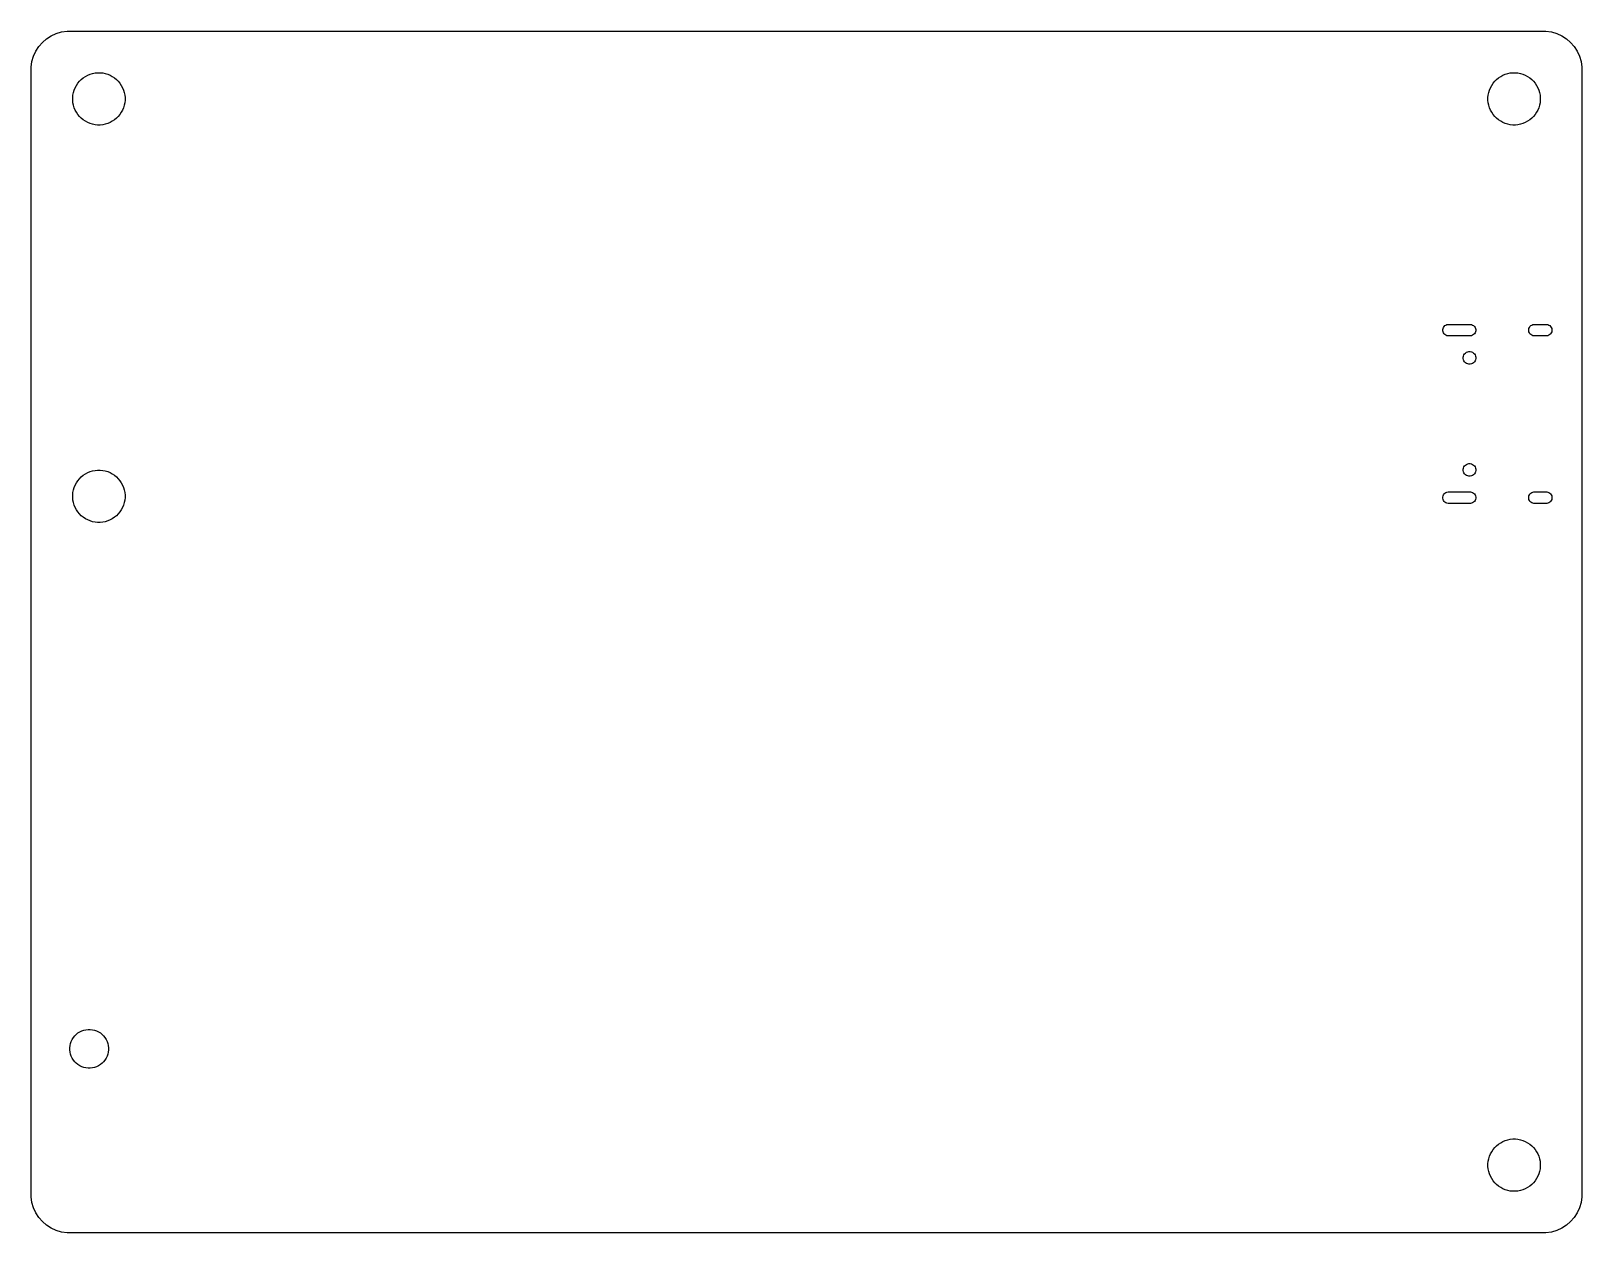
# Model space of a CAD drawing. Header units: millimetres. Extents: x 0 to 80, y 0 to 62.
import ezdxf

# ---------------------------------------------------------------- set-up
doc = ezdxf.new("R2010")
doc.units = ezdxf.units.MM
doc.layers.add('CUT', color=1, linetype='CONTINUOUS')

msp = doc.modelspace()

# ---------------------------------------------------------------- linework, layer by layer
at = {"layer": 'CUT'}
for points in [[(78.1429, 61.9975), (78.4257, 61.9568), (78.6998, 61.8763), (78.9597, 61.7576), (79.2001, 61.6031), (79.416, 61.416), (79.6031, 61.2001), (79.7576, 60.9597), (79.8763, 60.6998), (79.9568, 60.4257), (79.9975, 60.1429), (80, 60), (80, 2), (79.9975, 1.8571), (79.9568, 1.5743), (79.8763, 1.3002), (79.7576, 1.0403), (79.6031, 0.7999), (79.416, 0.584), (79.2001, 0.3969), (78.9597, 0.2424), (78.6998, 0.1237), (78.4257, 0.0432), (78.1429, 0.0025), (78, 0), (2, 0), (1.8571, 0.0025), (1.5743, 0.0432), (1.3002, 0.1237), (1.0403, 0.2424), (0.7999, 0.3969), (0.584, 0.584), (0.3969, 0.7999), (0.2424, 1.0403), (0.1237, 1.3002), (0.0432, 1.5743), (0.0025, 1.8571), (0, 2), (0, 60), (0.0025, 60.1429), (0.0432, 60.4257), (0.1237, 60.6998), (0.2424, 60.9597), (0.3969, 61.2001), (0.584, 61.416), (0.7999, 61.6031), (1.0403, 61.7576), (1.3002, 61.8763), (1.5743, 61.9568), (1.8571, 61.9975), (2, 62), (78, 62)], [(3.5662, 59.8484), (3.6981, 59.8354), (3.828, 59.8095), (3.9548, 59.7711), (4.0772, 59.7204), (4.194, 59.6579), (4.3042, 59.5843), (4.4066, 59.5003), (4.5003, 59.4066), (4.5843, 59.3042), (4.6579, 59.194), (4.7204, 59.0772), (4.7711, 58.9548), (4.8095, 58.828), (4.8354, 58.6981), (4.8484, 58.5662), (4.8484, 58.4338), (4.8354, 58.3019), (4.8095, 58.172), (4.7711, 58.0452), (4.7204, 57.9228), (4.6579, 57.806), (4.5843, 57.6958), (4.5003, 57.5934), (4.4066, 57.4997), (4.3042, 57.4157), (4.194, 57.3421), (4.0772, 57.2796), (3.9548, 57.2289), (3.828, 57.1905), (3.6981, 57.1646), (3.5662, 57.1516), (3.5, 57.15), (3.4338, 57.1516), (3.3019, 57.1646), (3.172, 57.1905), (3.0452, 57.2289), (2.9228, 57.2796), (2.806, 57.3421), (2.6958, 57.4157), (2.5934, 57.4997), (2.4997, 57.5934), (2.4157, 57.6958), (2.3421, 57.806), (2.2796, 57.9228), (2.2289, 58.0452), (2.1905, 58.172), (2.1646, 58.3019), (2.1516, 58.4338), (2.1516, 58.5662), (2.1646, 58.6981), (2.1905, 58.828), (2.2289, 58.9548), (2.2796, 59.0772), (2.3421, 59.194), (2.4157, 59.3042), (2.4997, 59.4066), (2.5934, 59.5003), (2.6958, 59.5843), (2.806, 59.6579), (2.9228, 59.7204), (3.0452, 59.7711), (3.172, 59.8095), (3.3019, 59.8354), (3.4338, 59.8484), (3.5, 59.85)], [(76.5662, 59.8484), (76.6981, 59.8354), (76.828, 59.8095), (76.9548, 59.7711), (77.0772, 59.7204), (77.194, 59.6579), (77.3042, 59.5843), (77.4066, 59.5003), (77.5003, 59.4066), (77.5843, 59.3042), (77.6579, 59.194), (77.7204, 59.0772), (77.7711, 58.9548), (77.8095, 58.828), (77.8354, 58.6981), (77.8484, 58.5662), (77.8484, 58.4338), (77.8354, 58.3019), (77.8095, 58.172), (77.7711, 58.0452), (77.7204, 57.9228), (77.6579, 57.806), (77.5843, 57.6958), (77.5003, 57.5934), (77.4066, 57.4997), (77.3042, 57.4157), (77.194, 57.3421), (77.0772, 57.2796), (76.9548, 57.2289), (76.828, 57.1905), (76.6981, 57.1646), (76.5662, 57.1516), (76.5, 57.15), (76.4338, 57.1516), (76.3019, 57.1646), (76.172, 57.1905), (76.0452, 57.2289), (75.9228, 57.2796), (75.806, 57.3421), (75.6958, 57.4157), (75.5934, 57.4997), (75.4997, 57.5934), (75.4157, 57.6958), (75.3421, 57.806), (75.2796, 57.9228), (75.2289, 58.0452), (75.1905, 58.172), (75.1646, 58.3019), (75.1516, 58.4338), (75.1516, 58.5662), (75.1646, 58.6981), (75.1905, 58.828), (75.2289, 58.9548), (75.2796, 59.0772), (75.3421, 59.194), (75.4157, 59.3042), (75.4997, 59.4066), (75.5934, 59.5003), (75.6958, 59.5843), (75.806, 59.6579), (75.9228, 59.7204), (76.0452, 59.7711), (76.172, 59.8095), (76.3019, 59.8354), (76.4338, 59.8484), (76.5, 59.85)], [(74.2494, 46.8686), (74.3071, 46.8571), (74.3614, 46.8346), (74.4103, 46.8019), (74.4519, 46.7603), (74.4846, 46.7114), (74.5071, 46.6571), (74.5186, 46.5994), (74.5186, 46.5406), (74.5071, 46.4829), (74.4846, 46.4286), (74.4519, 46.3797), (74.4103, 46.3381), (74.3614, 46.3054), (74.3071, 46.2829), (74.2494, 46.2714), (74.22, 46.27), (73.12, 46.27), (73.0906, 46.2714), (73.0329, 46.2829), (72.9786, 46.3054), (72.9297, 46.3381), (72.8881, 46.3797), (72.8554, 46.4286), (72.8329, 46.4829), (72.8214, 46.5406), (72.8214, 46.5994), (72.8329, 46.6571), (72.8554, 46.7114), (72.8881, 46.7603), (72.9297, 46.8019), (72.9786, 46.8346), (73.0329, 46.8571), (73.0906, 46.8686), (73.12, 46.87), (74.22, 46.87)], [(78.1794, 46.8686), (78.2371, 46.8571), (78.2914, 46.8346), (78.3403, 46.8019), (78.3819, 46.7603), (78.4146, 46.7114), (78.4371, 46.6571), (78.4486, 46.5994), (78.4486, 46.5406), (78.4371, 46.4829), (78.4146, 46.4286), (78.3819, 46.3797), (78.3403, 46.3381), (78.2914, 46.3054), (78.2371, 46.2829), (78.1794, 46.2714), (78.15, 46.27), (77.55, 46.27), (77.5206, 46.2714), (77.4629, 46.2829), (77.4086, 46.3054), (77.3597, 46.3381), (77.3181, 46.3797), (77.2854, 46.4286), (77.2629, 46.4829), (77.2514, 46.5406), (77.2514, 46.5994), (77.2629, 46.6571), (77.2854, 46.7114), (77.3181, 46.7603), (77.3597, 46.8019), (77.4086, 46.8346), (77.4629, 46.8571), (77.5206, 46.8686), (77.55, 46.87), (78.15, 46.87)], [(74.2319, 45.4634), (74.2943, 45.451), (74.3532, 45.4266), (74.4062, 45.3912), (74.4512, 45.3462), (74.4866, 45.2932), (74.511, 45.2343), (74.5234, 45.1719), (74.5234, 45.1081), (74.511, 45.0457), (74.4866, 44.9868), (74.4512, 44.9338), (74.4062, 44.8888), (74.3532, 44.8534), (74.2943, 44.829), (74.2319, 44.8166), (74.2, 44.815), (74.1681, 44.8166), (74.1057, 44.829), (74.0468, 44.8534), (73.9938, 44.8888), (73.9488, 44.9338), (73.9134, 44.9868), (73.889, 45.0457), (73.8766, 45.1081), (73.8766, 45.1719), (73.889, 45.2343), (73.9134, 45.2932), (73.9488, 45.3462), (73.9938, 45.3912), (74.0468, 45.4266), (74.1057, 45.451), (74.1681, 45.4634), (74.2, 45.465)], [(3.5662, 39.3484), (3.6981, 39.3354), (3.828, 39.3095), (3.9548, 39.2711), (4.0772, 39.2204), (4.194, 39.1579), (4.3042, 39.0843), (4.4066, 39.0003), (4.5003, 38.9066), (4.5843, 38.8042), (4.6579, 38.694), (4.7204, 38.5772), (4.7711, 38.4548), (4.8095, 38.328), (4.8354, 38.1981), (4.8484, 38.0662), (4.8484, 37.9338), (4.8354, 37.8019), (4.8095, 37.672), (4.7711, 37.5452), (4.7204, 37.4228), (4.6579, 37.306), (4.5843, 37.1958), (4.5003, 37.0934), (4.4066, 36.9997), (4.3042, 36.9157), (4.194, 36.8421), (4.0772, 36.7796), (3.9548, 36.7289), (3.828, 36.6905), (3.6981, 36.6646), (3.5662, 36.6516), (3.5, 36.65), (3.4338, 36.6516), (3.3019, 36.6646), (3.172, 36.6905), (3.0452, 36.7289), (2.9228, 36.7796), (2.806, 36.8421), (2.6958, 36.9157), (2.5934, 36.9997), (2.4997, 37.0934), (2.4157, 37.1958), (2.3421, 37.306), (2.2796, 37.4228), (2.2289, 37.5452), (2.1905, 37.672), (2.1646, 37.8019), (2.1516, 37.9338), (2.1516, 38.0662), (2.1646, 38.1981), (2.1905, 38.328), (2.2289, 38.4548), (2.2796, 38.5772), (2.3421, 38.694), (2.4157, 38.8042), (2.4997, 38.9066), (2.5934, 39.0003), (2.6958, 39.0843), (2.806, 39.1579), (2.9228, 39.2204), (3.0452, 39.2711), (3.172, 39.3095), (3.3019, 39.3354), (3.4338, 39.3484), (3.5, 39.35)], [(74.2319, 39.6834), (74.2943, 39.671), (74.3532, 39.6466), (74.4062, 39.6112), (74.4512, 39.5662), (74.4866, 39.5132), (74.511, 39.4543), (74.5234, 39.3919), (74.5234, 39.3281), (74.511, 39.2657), (74.4866, 39.2068), (74.4512, 39.1538), (74.4062, 39.1088), (74.3532, 39.0734), (74.2943, 39.049), (74.2319, 39.0366), (74.2, 39.035), (74.1681, 39.0366), (74.1057, 39.049), (74.0468, 39.0734), (73.9938, 39.1088), (73.9488, 39.1538), (73.9134, 39.2068), (73.889, 39.2657), (73.8766, 39.3281), (73.8766, 39.3919), (73.889, 39.4543), (73.9134, 39.5132), (73.9488, 39.5662), (73.9938, 39.6112), (74.0468, 39.6466), (74.1057, 39.671), (74.1681, 39.6834), (74.2, 39.685)], [(74.2494, 38.2286), (74.3071, 38.2171), (74.3614, 38.1946), (74.4103, 38.1619), (74.4519, 38.1203), (74.4846, 38.0714), (74.5071, 38.0171), (74.5186, 37.9594), (74.5186, 37.9006), (74.5071, 37.8429), (74.4846, 37.7886), (74.4519, 37.7397), (74.4103, 37.6981), (74.3614, 37.6654), (74.3071, 37.6429), (74.2494, 37.6314), (74.22, 37.63), (73.12, 37.63), (73.0906, 37.6314), (73.0329, 37.6429), (72.9786, 37.6654), (72.9297, 37.6981), (72.8881, 37.7397), (72.8554, 37.7886), (72.8329, 37.8429), (72.8214, 37.9006), (72.8214, 37.9594), (72.8329, 38.0171), (72.8554, 38.0714), (72.8881, 38.1203), (72.9297, 38.1619), (72.9786, 38.1946), (73.0329, 38.2171), (73.0906, 38.2286), (73.12, 38.23), (74.22, 38.23)], [(78.1794, 38.2286), (78.2371, 38.2171), (78.2914, 38.1946), (78.3403, 38.1619), (78.3819, 38.1203), (78.4146, 38.0714), (78.4371, 38.0171), (78.4486, 37.9594), (78.4486, 37.9006), (78.4371, 37.8429), (78.4146, 37.7886), (78.3819, 37.7397), (78.3403, 37.6981), (78.2914, 37.6654), (78.2371, 37.6429), (78.1794, 37.6314), (78.15, 37.63), (77.55, 37.63), (77.5206, 37.6314), (77.4629, 37.6429), (77.4086, 37.6654), (77.3597, 37.6981), (77.3181, 37.7397), (77.2854, 37.7886), (77.2629, 37.8429), (77.2514, 37.9006), (77.2514, 37.9594), (77.2629, 38.0171), (77.2854, 38.0714), (77.3181, 38.1203), (77.3597, 38.1619), (77.4086, 38.1946), (77.4629, 38.2171), (77.5206, 38.2286), (77.55, 38.23), (78.15, 38.23)], [(3.0561, 10.4984), (3.1675, 10.4859), (3.2768, 10.4609), (3.3827, 10.4239), (3.4837, 10.3752), (3.5787, 10.3156), (3.6663, 10.2456), (3.7456, 10.1663), (3.8156, 10.0787), (3.8752, 9.9837), (3.9239, 9.8827), (3.9609, 9.7768), (3.9859, 9.6675), (3.9984, 9.5561), (3.9984, 9.4439), (3.9859, 9.3325), (3.9609, 9.2232), (3.9239, 9.1173), (3.8752, 9.0163), (3.8156, 8.9213), (3.7456, 8.8337), (3.6663, 8.7544), (3.5787, 8.6844), (3.4837, 8.6248), (3.3827, 8.5761), (3.2768, 8.5391), (3.1675, 8.5141), (3.0561, 8.5016), (3, 8.5), (2.9439, 8.5016), (2.8325, 8.5141), (2.7232, 8.5391), (2.6173, 8.5761), (2.5163, 8.6248), (2.4213, 8.6844), (2.3337, 8.7544), (2.2544, 8.8337), (2.1844, 8.9213), (2.1248, 9.0163), (2.0761, 9.1173), (2.0391, 9.2232), (2.0141, 9.3325), (2.0016, 9.4439), (2.0016, 9.5561), (2.0141, 9.6675), (2.0391, 9.7768), (2.0761, 9.8827), (2.1248, 9.9837), (2.1844, 10.0787), (2.2544, 10.1663), (2.3337, 10.2456), (2.4213, 10.3156), (2.5163, 10.3752), (2.6173, 10.4239), (2.7232, 10.4609), (2.8325, 10.4859), (2.9439, 10.4984), (3, 10.5)], [(76.5662, 4.8484), (76.6981, 4.8354), (76.828, 4.8095), (76.9548, 4.7711), (77.0772, 4.7204), (77.194, 4.6579), (77.3042, 4.5843), (77.4066, 4.5003), (77.5003, 4.4066), (77.5843, 4.3042), (77.6579, 4.194), (77.7204, 4.0772), (77.7711, 3.9548), (77.8095, 3.828), (77.8354, 3.6981), (77.8484, 3.5662), (77.8484, 3.4338), (77.8354, 3.3019), (77.8095, 3.172), (77.7711, 3.0452), (77.7204, 2.9228), (77.6579, 2.806), (77.5843, 2.6958), (77.5003, 2.5934), (77.4066, 2.4997), (77.3042, 2.4157), (77.194, 2.3421), (77.0772, 2.2796), (76.9548, 2.2289), (76.828, 2.1905), (76.6981, 2.1646), (76.5662, 2.1516), (76.5, 2.15), (76.4338, 2.1516), (76.3019, 2.1646), (76.172, 2.1905), (76.0452, 2.2289), (75.9228, 2.2796), (75.806, 2.3421), (75.6958, 2.4157), (75.5934, 2.4997), (75.4997, 2.5934), (75.4157, 2.6958), (75.3421, 2.806), (75.2796, 2.9228), (75.2289, 3.0452), (75.1905, 3.172), (75.1646, 3.3019), (75.1516, 3.4338), (75.1516, 3.5662), (75.1646, 3.6981), (75.1905, 3.828), (75.2289, 3.9548), (75.2796, 4.0772), (75.3421, 4.194), (75.4157, 4.3042), (75.4997, 4.4066), (75.5934, 4.5003), (75.6958, 4.5843), (75.806, 4.6579), (75.9228, 4.7204), (76.0452, 4.7711), (76.172, 4.8095), (76.3019, 4.8354), (76.4338, 4.8484), (76.5, 4.85)]]:
    msp.add_lwpolyline(points, close=True, dxfattribs=at)

doc.saveas('drawing.dxf')
